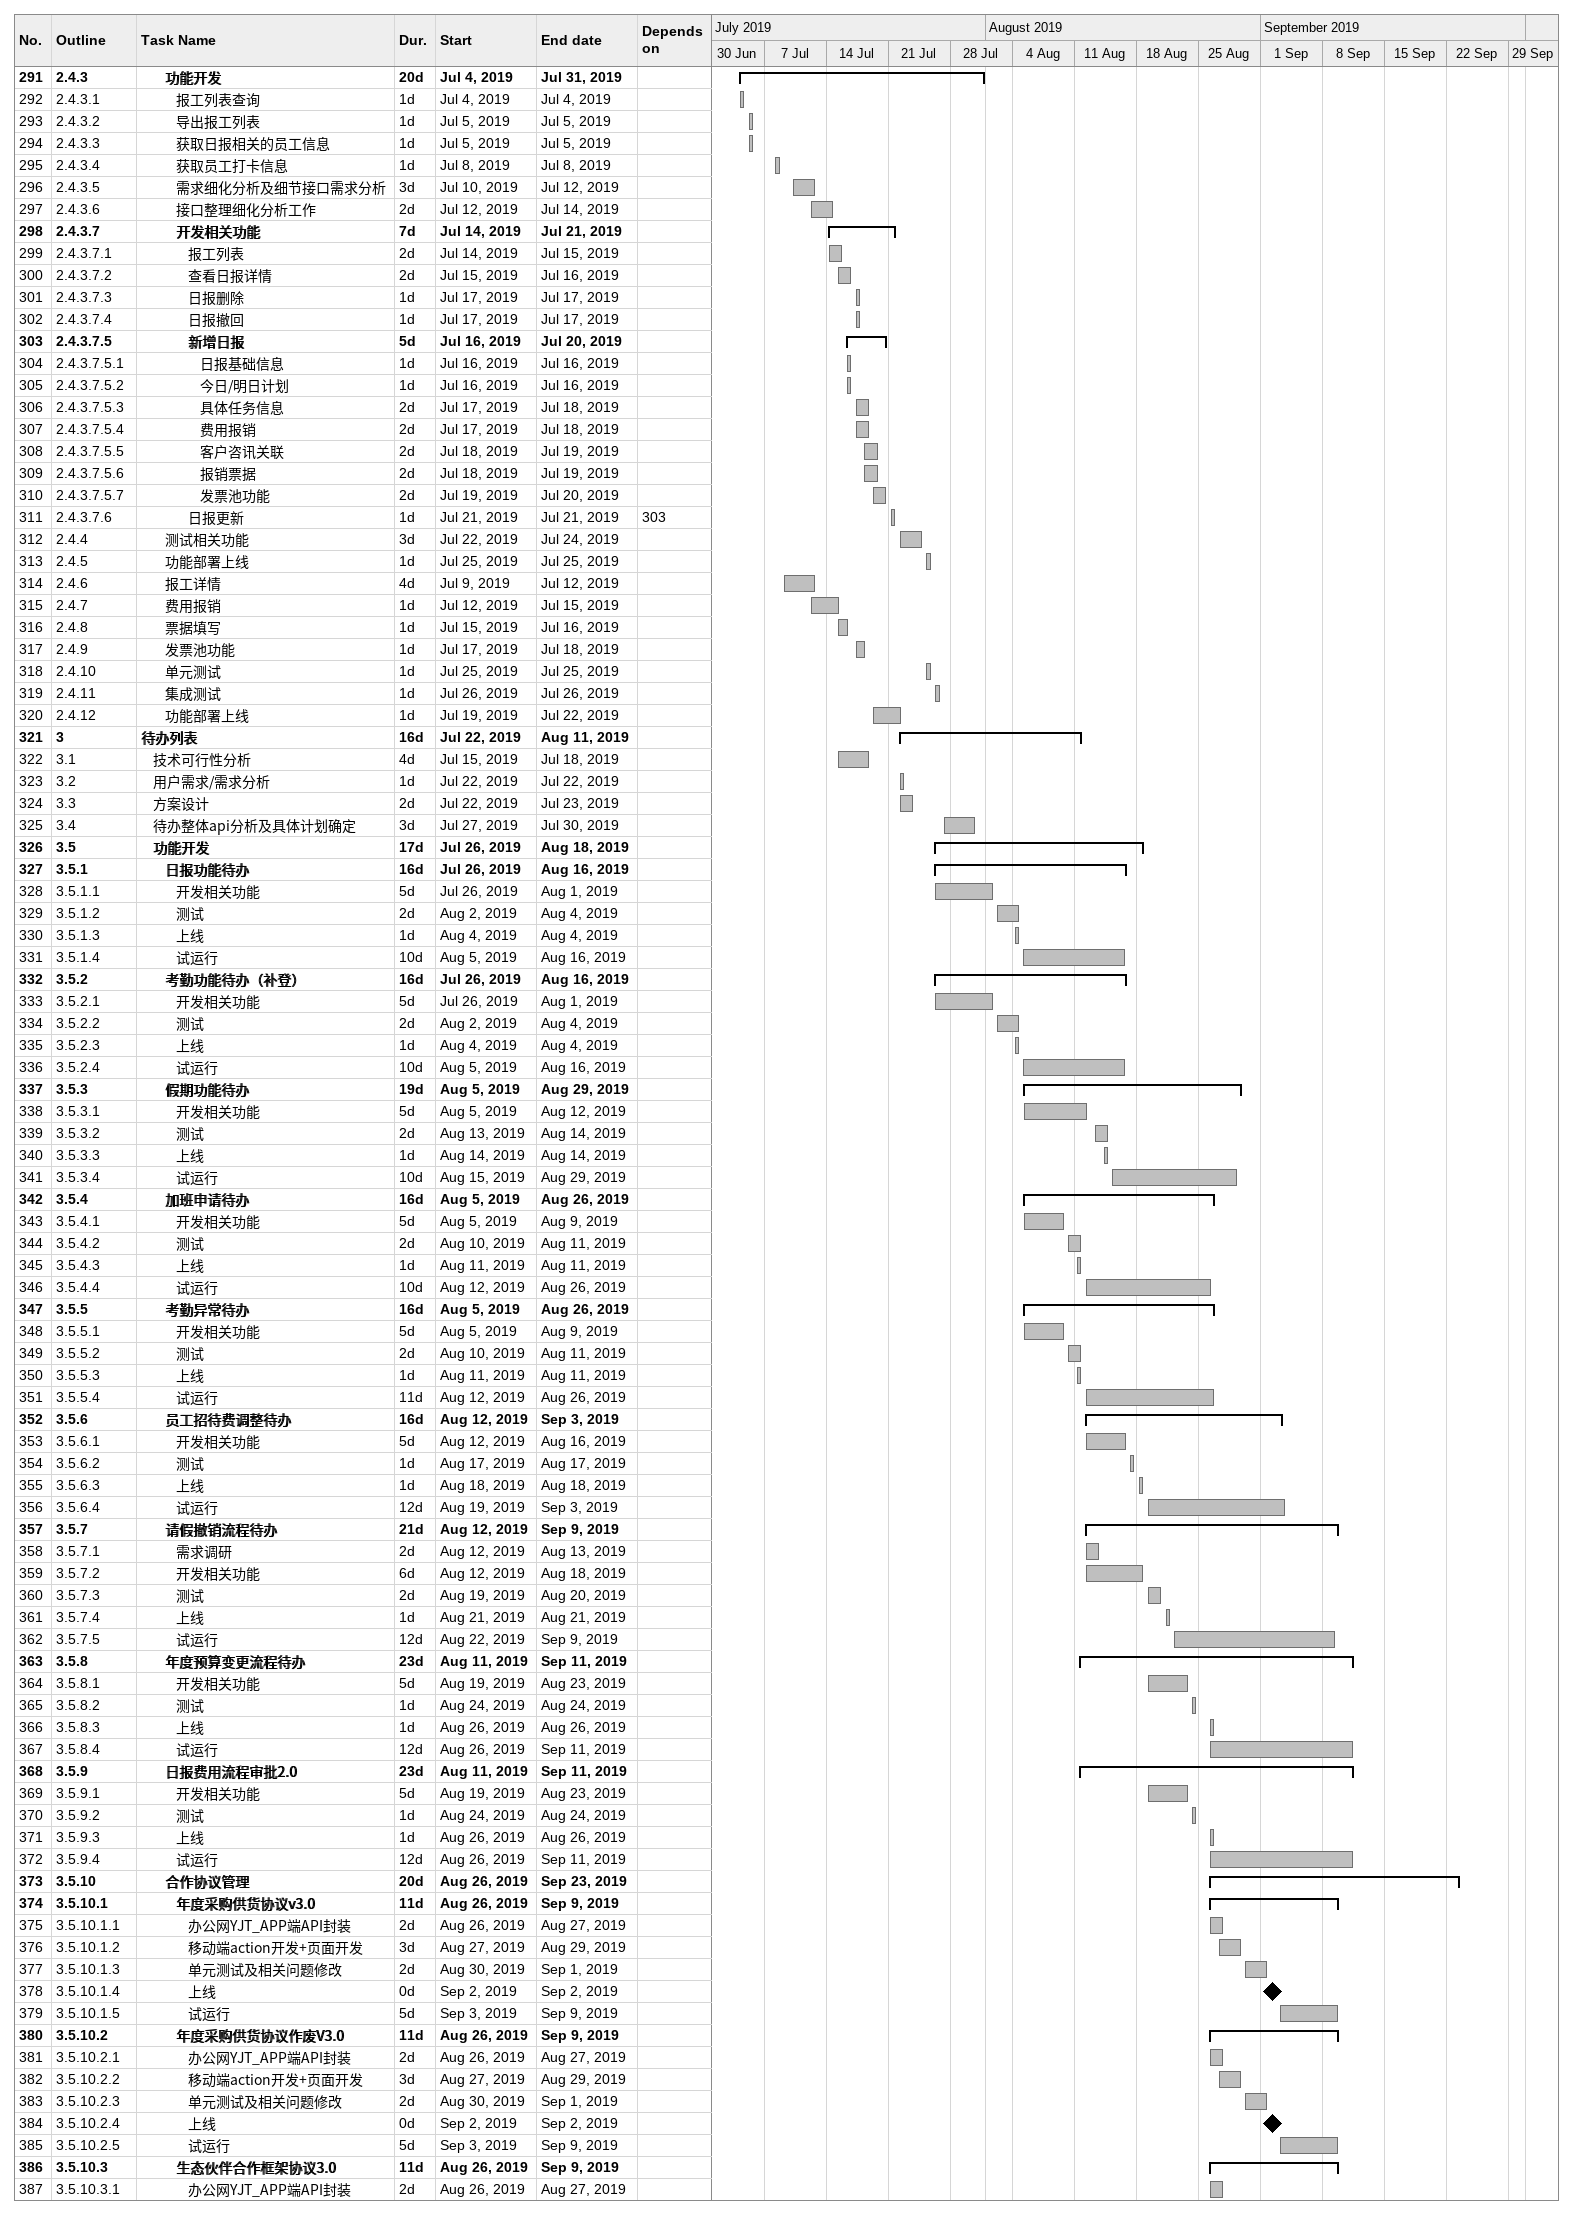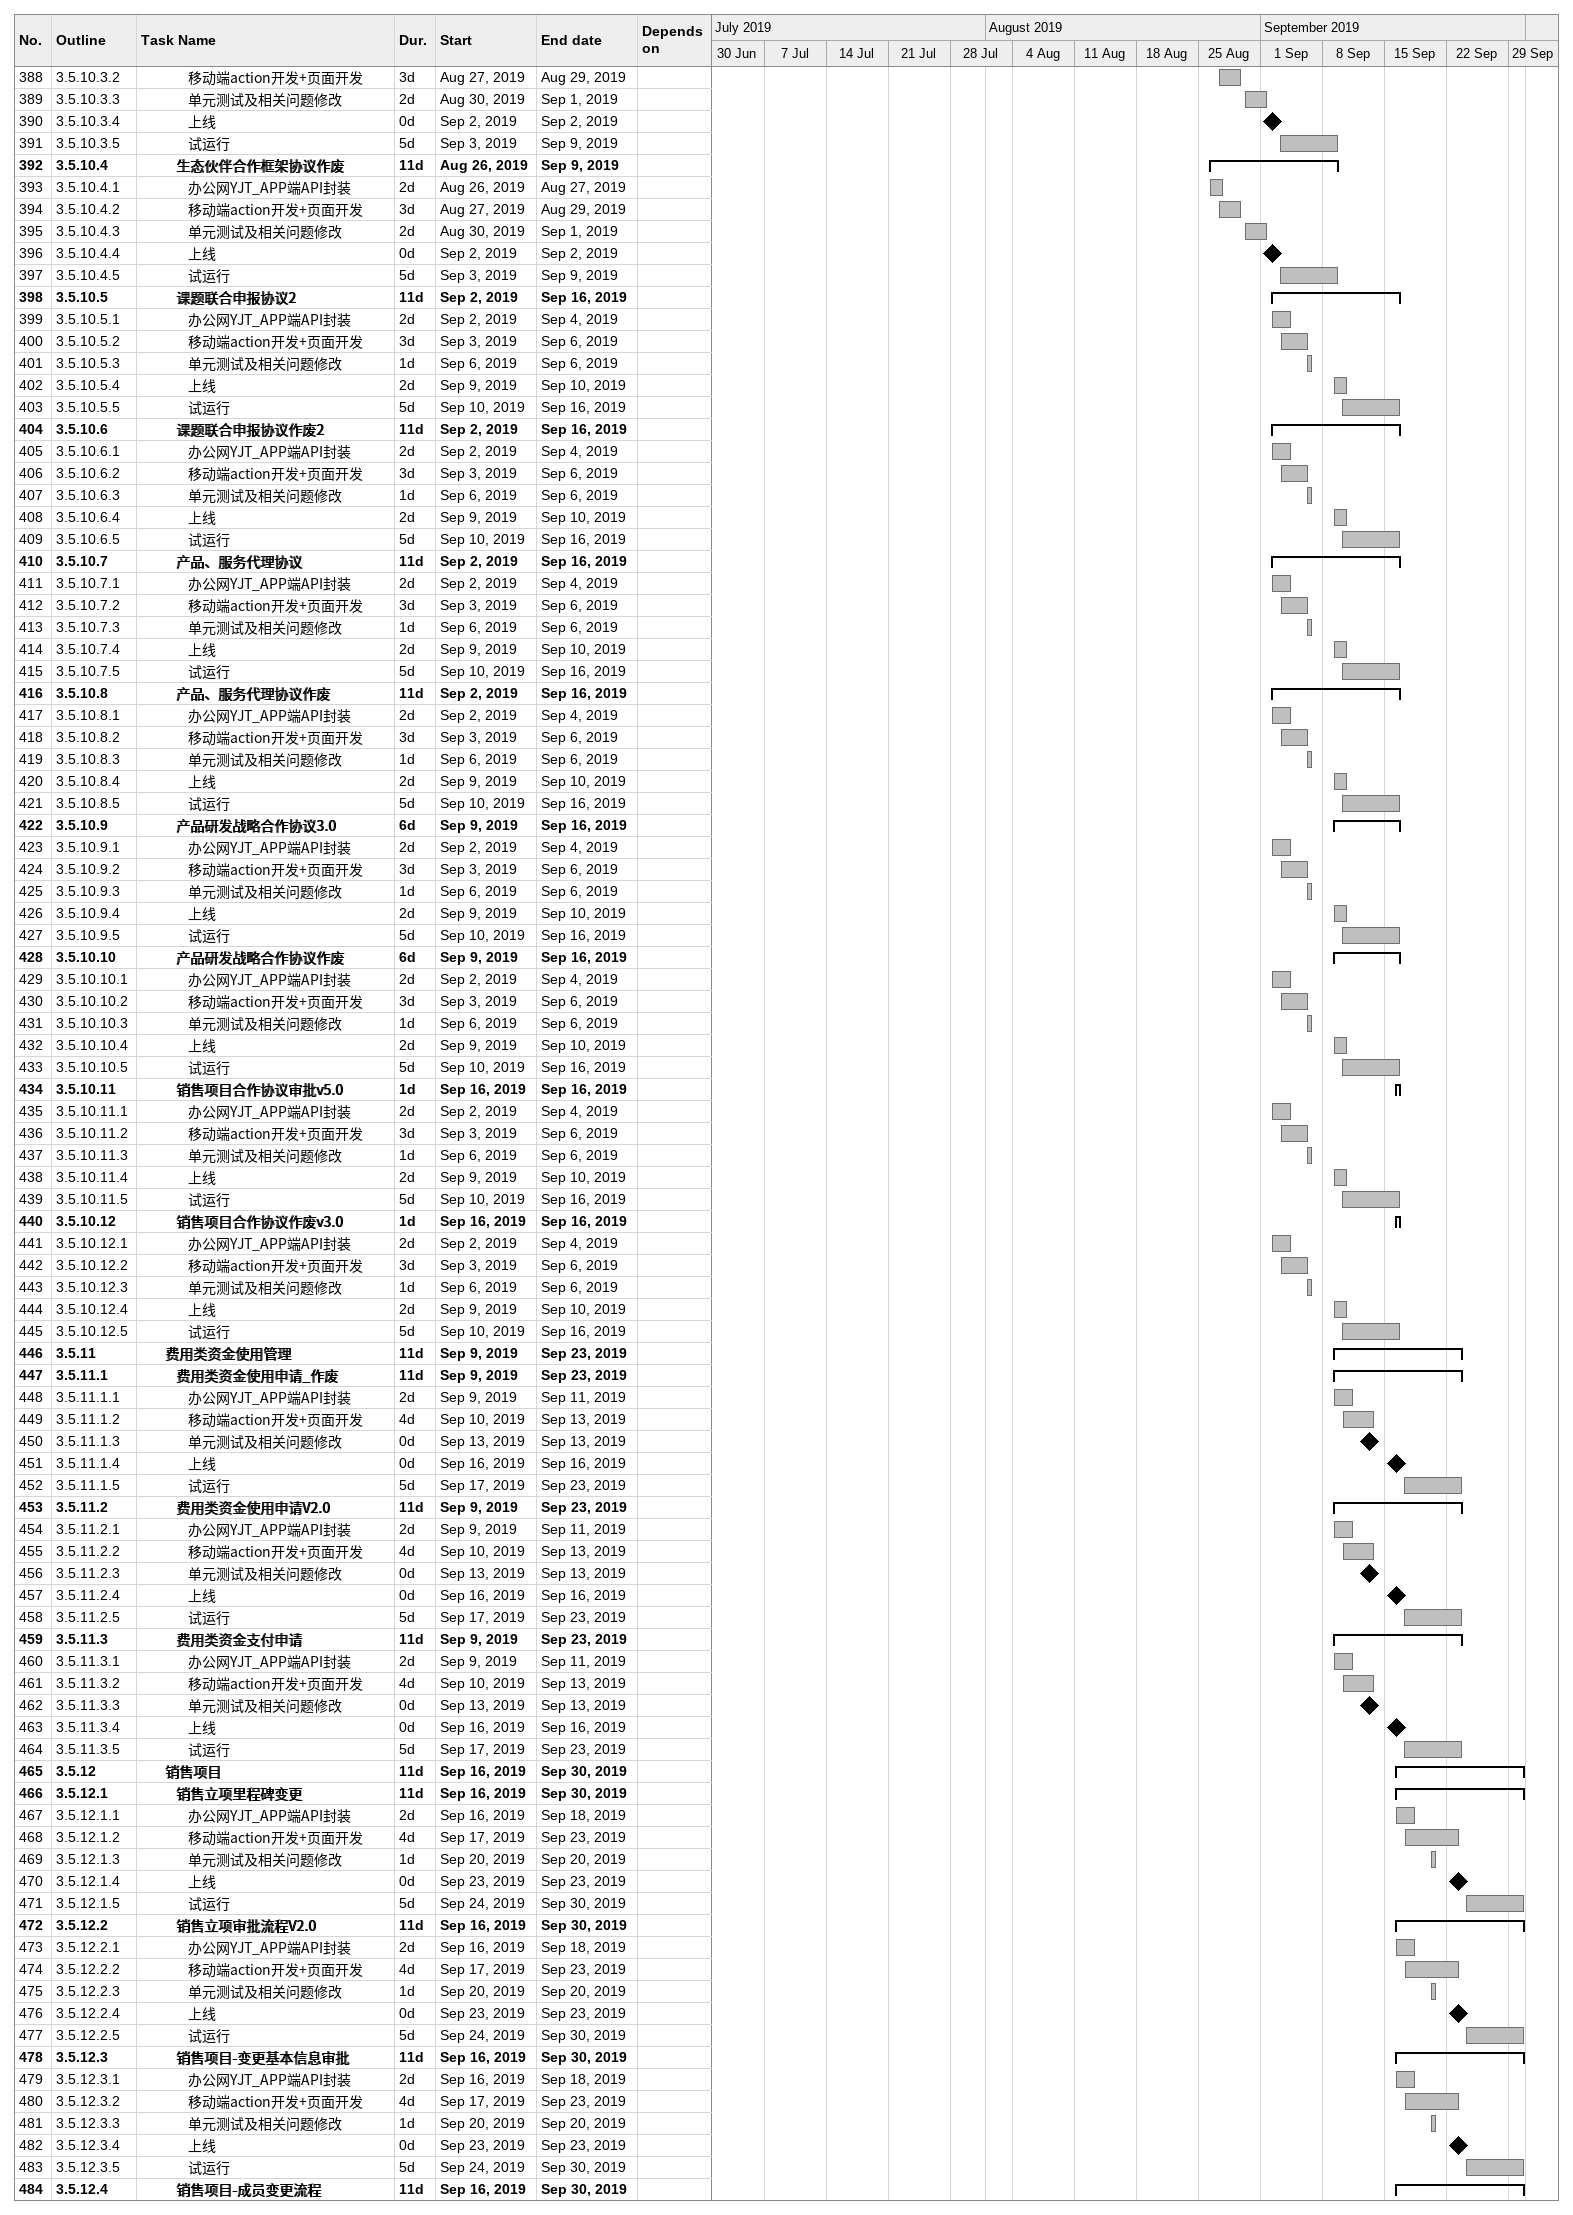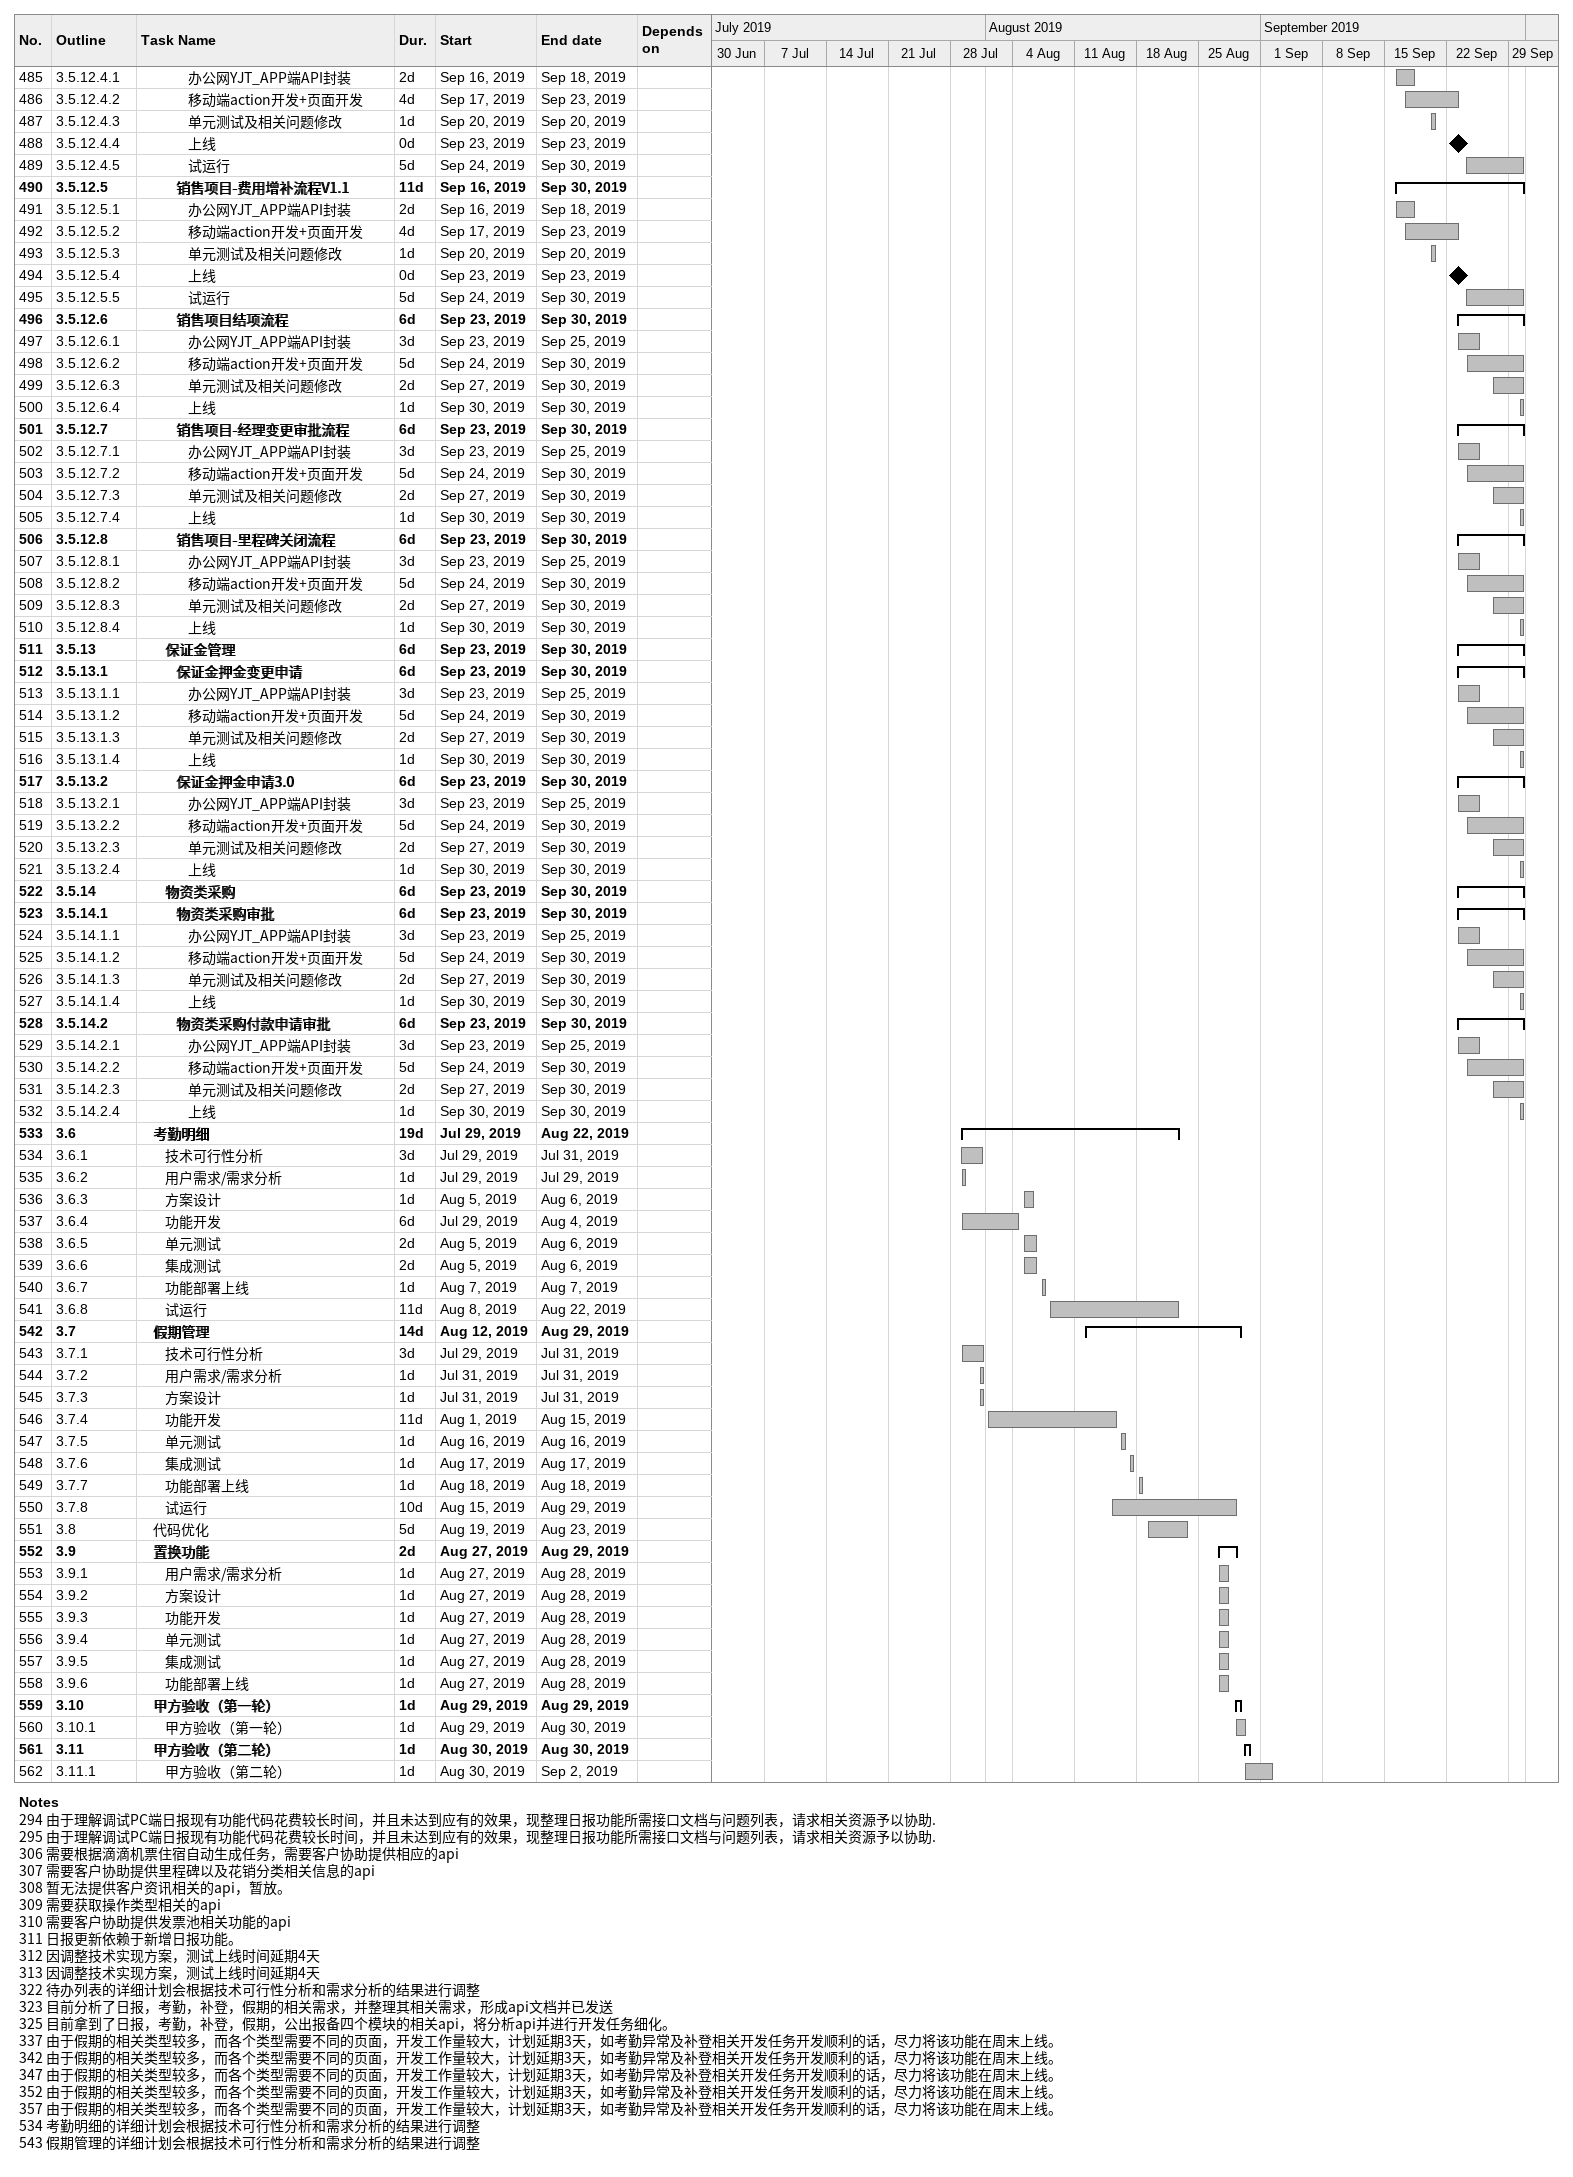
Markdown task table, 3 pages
| ID | WBS | Task | Duration | Start | Finish | Predecessors |
|---|---|---|---|---|---|---|
| 291 | 2.4.3 | **功能开发** | 20d | 2019-07-04 | 2019-07-31 |  |
| 292 | 2.4.3.1 | 报工列表查询 | 1d | 2019-07-04 | 2019-07-04 |  |
| 293 | 2.4.3.2 | 导出报工列表 | 1d | 2019-07-05 | 2019-07-05 |  |
| 294 | 2.4.3.3 | 获取日报相关的员工信息 | 1d | 2019-07-05 | 2019-07-05 |  |
| 295 | 2.4.3.4 | 获取员工打卡信息 | 1d | 2019-07-08 | 2019-07-08 |  |
| 296 | 2.4.3.5 | 需求细化分析及细节接口需求分析 | 3d | 2019-07-10 | 2019-07-12 |  |
| 297 | 2.4.3.6 | 接口整理细化分析工作 | 2d | 2019-07-12 | 2019-07-14 |  |
| 298 | 2.4.3.7 | **开发相关功能** | 7d | 2019-07-14 | 2019-07-21 |  |
| 299 | 2.4.3.7.1 | 报工列表 | 2d | 2019-07-14 | 2019-07-15 |  |
| 300 | 2.4.3.7.2 | 查看日报详情 | 2d | 2019-07-15 | 2019-07-16 |  |
| 301 | 2.4.3.7.3 | 日报删除 | 1d | 2019-07-17 | 2019-07-17 |  |
| 302 | 2.4.3.7.4 | 日报撤回 | 1d | 2019-07-17 | 2019-07-17 |  |
| 303 | 2.4.3.7.5 | **新增日报** | 5d | 2019-07-16 | 2019-07-20 |  |
| 304 | 2.4.3.7.5.1 | 日报基础信息 | 1d | 2019-07-16 | 2019-07-16 |  |
| 305 | 2.4.3.7.5.2 | 今日/明日计划 | 1d | 2019-07-16 | 2019-07-16 |  |
| 306 | 2.4.3.7.5.3 | 具体任务信息 | 2d | 2019-07-17 | 2019-07-18 |  |
| 307 | 2.4.3.7.5.4 | 费用报销 | 2d | 2019-07-17 | 2019-07-18 |  |
| 308 | 2.4.3.7.5.5 | 客户咨讯关联 | 2d | 2019-07-18 | 2019-07-19 |  |
| 309 | 2.4.3.7.5.6 | 报销票据 | 2d | 2019-07-18 | 2019-07-19 |  |
| 310 | 2.4.3.7.5.7 | 发票池功能 | 2d | 2019-07-19 | 2019-07-20 |  |
| 311 | 2.4.3.7.6 | 日报更新 | 1d | 2019-07-21 | 2019-07-21 | 303 |
| 312 | 2.4.4 | 测试相关功能 | 3d | 2019-07-22 | 2019-07-24 |  |
| 313 | 2.4.5 | 功能部署上线 | 1d | 2019-07-25 | 2019-07-25 |  |
| 314 | 2.4.6 | 报工详情 | 4d | 2019-07-09 | 2019-07-12 |  |
| 315 | 2.4.7 | 费用报销 | 1d | 2019-07-12 | 2019-07-15 |  |
| 316 | 2.4.8 | 票据填写 | 1d | 2019-07-15 | 2019-07-16 |  |
| 317 | 2.4.9 | 发票池功能 | 1d | 2019-07-17 | 2019-07-18 |  |
| 318 | 2.4.10 | 单元测试 | 1d | 2019-07-25 | 2019-07-25 |  |
| 319 | 2.4.11 | 集成测试 | 1d | 2019-07-26 | 2019-07-26 |  |
| 320 | 2.4.12 | 功能部署上线 | 1d | 2019-07-19 | 2019-07-22 |  |
| 321 | 3 | **待办列表** | 16d | 2019-07-22 | 2019-08-11 |  |
| 322 | 3.1 | 技术可行性分析 | 4d | 2019-07-15 | 2019-07-18 |  |
| 323 | 3.2 | 用户需求/需求分析 | 1d | 2019-07-22 | 2019-07-22 |  |
| 324 | 3.3 | 方案设计 | 2d | 2019-07-22 | 2019-07-23 |  |
| 325 | 3.4 | 待办整体api分析及具体计划确定 | 3d | 2019-07-27 | 2019-07-30 |  |
| 326 | 3.5 | **功能开发** | 17d | 2019-07-26 | 2019-08-18 |  |
| 327 | 3.5.1 | **日报功能待办** | 16d | 2019-07-26 | 2019-08-16 |  |
| 328 | 3.5.1.1 | 开发相关功能 | 5d | 2019-07-26 | 2019-08-01 |  |
| 329 | 3.5.1.2 | 测试 | 2d | 2019-08-02 | 2019-08-04 |  |
| 330 | 3.5.1.3 | 上线 | 1d | 2019-08-04 | 2019-08-04 |  |
| 331 | 3.5.1.4 | 试运行 | 10d | 2019-08-05 | 2019-08-16 |  |
| 332 | 3.5.2 | **考勤功能待办（补登）** | 16d | 2019-07-26 | 2019-08-16 |  |
| 333 | 3.5.2.1 | 开发相关功能 | 5d | 2019-07-26 | 2019-08-01 |  |
| 334 | 3.5.2.2 | 测试 | 2d | 2019-08-02 | 2019-08-04 |  |
| 335 | 3.5.2.3 | 上线 | 1d | 2019-08-04 | 2019-08-04 |  |
| 336 | 3.5.2.4 | 试运行 | 10d | 2019-08-05 | 2019-08-16 |  |
| 337 | 3.5.3 | **假期功能待办** | 19d | 2019-08-05 | 2019-08-29 |  |
| 338 | 3.5.3.1 | 开发相关功能 | 5d | 2019-08-05 | 2019-08-12 |  |
| 339 | 3.5.3.2 | 测试 | 2d | 2019-08-13 | 2019-08-14 |  |
| 340 | 3.5.3.3 | 上线 | 1d | 2019-08-14 | 2019-08-14 |  |
| 341 | 3.5.3.4 | 试运行 | 10d | 2019-08-15 | 2019-08-29 |  |
| 342 | 3.5.4 | **加班申请待办** | 16d | 2019-08-05 | 2019-08-26 |  |
| 343 | 3.5.4.1 | 开发相关功能 | 5d | 2019-08-05 | 2019-08-09 |  |
| 344 | 3.5.4.2 | 测试 | 2d | 2019-08-10 | 2019-08-11 |  |
| 345 | 3.5.4.3 | 上线 | 1d | 2019-08-11 | 2019-08-11 |  |
| 346 | 3.5.4.4 | 试运行 | 10d | 2019-08-12 | 2019-08-26 |  |
| 347 | 3.5.5 | **考勤异常待办** | 16d | 2019-08-05 | 2019-08-26 |  |
| 348 | 3.5.5.1 | 开发相关功能 | 5d | 2019-08-05 | 2019-08-09 |  |
| 349 | 3.5.5.2 | 测试 | 2d | 2019-08-10 | 2019-08-11 |  |
| 350 | 3.5.5.3 | 上线 | 1d | 2019-08-11 | 2019-08-11 |  |
| 351 | 3.5.5.4 | 试运行 | 11d | 2019-08-12 | 2019-08-26 |  |
| 352 | 3.5.6 | **员工招待费调整待办** | 16d | 2019-08-12 | 2019-09-03 |  |
| 353 | 3.5.6.1 | 开发相关功能 | 5d | 2019-08-12 | 2019-08-16 |  |
| 354 | 3.5.6.2 | 测试 | 1d | 2019-08-17 | 2019-08-17 |  |
| 355 | 3.5.6.3 | 上线 | 1d | 2019-08-18 | 2019-08-18 |  |
| 356 | 3.5.6.4 | 试运行 | 12d | 2019-08-19 | 2019-09-03 |  |
| 357 | 3.5.7 | **请假撤销流程待办** | 21d | 2019-08-12 | 2019-09-09 |  |
| 358 | 3.5.7.1 | 需求调研 | 2d | 2019-08-12 | 2019-08-13 |  |
| 359 | 3.5.7.2 | 开发相关功能 | 6d | 2019-08-12 | 2019-08-18 |  |
| 360 | 3.5.7.3 | 测试 | 2d | 2019-08-19 | 2019-08-20 |  |
| 361 | 3.5.7.4 | 上线 | 1d | 2019-08-21 | 2019-08-21 |  |
| 362 | 3.5.7.5 | 试运行 | 12d | 2019-08-22 | 2019-09-09 |  |
| 363 | 3.5.8 | **年度预算变更流程待办** | 23d | 2019-08-11 | 2019-09-11 |  |
| 364 | 3.5.8.1 | 开发相关功能 | 5d | 2019-08-19 | 2019-08-23 |  |
| 365 | 3.5.8.2 | 测试 | 1d | 2019-08-24 | 2019-08-24 |  |
| 366 | 3.5.8.3 | 上线 | 1d | 2019-08-26 | 2019-08-26 |  |
| 367 | 3.5.8.4 | 试运行 | 12d | 2019-08-26 | 2019-09-11 |  |
| 368 | 3.5.9 | **日报费用流程审批2.0** | 23d | 2019-08-11 | 2019-09-11 |  |
| 369 | 3.5.9.1 | 开发相关功能 | 5d | 2019-08-19 | 2019-08-23 |  |
| 370 | 3.5.9.2 | 测试 | 1d | 2019-08-24 | 2019-08-24 |  |
| 371 | 3.5.9.3 | 上线 | 1d | 2019-08-26 | 2019-08-26 |  |
| 372 | 3.5.9.4 | 试运行 | 12d | 2019-08-26 | 2019-09-11 |  |
| 373 | 3.5.10 | **合作协议管理** | 20d | 2019-08-26 | 2019-09-23 |  |
| 374 | 3.5.10.1 | **年度采购供货协议v3.0** | 11d | 2019-08-26 | 2019-09-09 |  |
| 375 | 3.5.10.1.1 | 办公网YJT_APP端API封装 | 2d | 2019-08-26 | 2019-08-27 |  |
| 376 | 3.5.10.1.2 | 移动端action开发+页面开发 | 3d | 2019-08-27 | 2019-08-29 |  |
| 377 | 3.5.10.1.3 | 单元测试及相关问题修改 | 2d | 2019-08-30 | 2019-09-01 |  |
| 378 | 3.5.10.1.4 | 上线 | 0d | 2019-09-02 | 2019-09-02 |  |
| 379 | 3.5.10.1.5 | 试运行 | 5d | 2019-09-03 | 2019-09-09 |  |
| 380 | 3.5.10.2 | **年度采购供货协议作废V3.0** | 11d | 2019-08-26 | 2019-09-09 |  |
| 381 | 3.5.10.2.1 | 办公网YJT_APP端API封装 | 2d | 2019-08-26 | 2019-08-27 |  |
| 382 | 3.5.10.2.2 | 移动端action开发+页面开发 | 3d | 2019-08-27 | 2019-08-29 |  |
| 383 | 3.5.10.2.3 | 单元测试及相关问题修改 | 2d | 2019-08-30 | 2019-09-01 |  |
| 384 | 3.5.10.2.4 | 上线 | 0d | 2019-09-02 | 2019-09-02 |  |
| 385 | 3.5.10.2.5 | 试运行 | 5d | 2019-09-03 | 2019-09-09 |  |
| 386 | 3.5.10.3 | **生态伙伴合作框架协议3.0** | 11d | 2019-08-26 | 2019-09-09 |  |
| 387 | 3.5.10.3.1 | 办公网YJT_APP端API封装 | 2d | 2019-08-26 | 2019-08-27 |  |
| 388 | 3.5.10.3.2 | 移动端action开发+页面开发 | 3d | 2019-08-27 | 2019-08-29 |  |
| 389 | 3.5.10.3.3 | 单元测试及相关问题修改 | 2d | 2019-08-30 | 2019-09-01 |  |
| 390 | 3.5.10.3.4 | 上线 | 0d | 2019-09-02 | 2019-09-02 |  |
| 391 | 3.5.10.3.5 | 试运行 | 5d | 2019-09-03 | 2019-09-09 |  |
| 392 | 3.5.10.4 | **生态伙伴合作框架协议作废** | 11d | 2019-08-26 | 2019-09-09 |  |
| 393 | 3.5.10.4.1 | 办公网YJT_APP端API封装 | 2d | 2019-08-26 | 2019-08-27 |  |
| 394 | 3.5.10.4.2 | 移动端action开发+页面开发 | 3d | 2019-08-27 | 2019-08-29 |  |
| 395 | 3.5.10.4.3 | 单元测试及相关问题修改 | 2d | 2019-08-30 | 2019-09-01 |  |
| 396 | 3.5.10.4.4 | 上线 | 0d | 2019-09-02 | 2019-09-02 |  |
| 397 | 3.5.10.4.5 | 试运行 | 5d | 2019-09-03 | 2019-09-09 |  |
| 398 | 3.5.10.5 | **课题联合申报协议2** | 11d | 2019-09-02 | 2019-09-16 |  |
| 399 | 3.5.10.5.1 | 办公网YJT_APP端API封装 | 2d | 2019-09-02 | 2019-09-04 |  |
| 400 | 3.5.10.5.2 | 移动端action开发+页面开发 | 3d | 2019-09-03 | 2019-09-06 |  |
| 401 | 3.5.10.5.3 | 单元测试及相关问题修改 | 1d | 2019-09-06 | 2019-09-06 |  |
| 402 | 3.5.10.5.4 | 上线 | 2d | 2019-09-09 | 2019-09-10 |  |
| 403 | 3.5.10.5.5 | 试运行 | 5d | 2019-09-10 | 2019-09-16 |  |
| 404 | 3.5.10.6 | **课题联合申报协议作废2** | 11d | 2019-09-02 | 2019-09-16 |  |
| 405 | 3.5.10.6.1 | 办公网YJT_APP端API封装 | 2d | 2019-09-02 | 2019-09-04 |  |
| 406 | 3.5.10.6.2 | 移动端action开发+页面开发 | 3d | 2019-09-03 | 2019-09-06 |  |
| 407 | 3.5.10.6.3 | 单元测试及相关问题修改 | 1d | 2019-09-06 | 2019-09-06 |  |
| 408 | 3.5.10.6.4 | 上线 | 2d | 2019-09-09 | 2019-09-10 |  |
| 409 | 3.5.10.6.5 | 试运行 | 5d | 2019-09-10 | 2019-09-16 |  |
| 410 | 3.5.10.7 | **产品、服务代理协议** | 11d | 2019-09-02 | 2019-09-16 |  |
| 411 | 3.5.10.7.1 | 办公网YJT_APP端API封装 | 2d | 2019-09-02 | 2019-09-04 |  |
| 412 | 3.5.10.7.2 | 移动端action开发+页面开发 | 3d | 2019-09-03 | 2019-09-06 |  |
| 413 | 3.5.10.7.3 | 单元测试及相关问题修改 | 1d | 2019-09-06 | 2019-09-06 |  |
| 414 | 3.5.10.7.4 | 上线 | 2d | 2019-09-09 | 2019-09-10 |  |
| 415 | 3.5.10.7.5 | 试运行 | 5d | 2019-09-10 | 2019-09-16 |  |
| 416 | 3.5.10.8 | **产品、服务代理协议作废** | 11d | 2019-09-02 | 2019-09-16 |  |
| 417 | 3.5.10.8.1 | 办公网YJT_APP端API封装 | 2d | 2019-09-02 | 2019-09-04 |  |
| 418 | 3.5.10.8.2 | 移动端action开发+页面开发 | 3d | 2019-09-03 | 2019-09-06 |  |
| 419 | 3.5.10.8.3 | 单元测试及相关问题修改 | 1d | 2019-09-06 | 2019-09-06 |  |
| 420 | 3.5.10.8.4 | 上线 | 2d | 2019-09-09 | 2019-09-10 |  |
| 421 | 3.5.10.8.5 | 试运行 | 5d | 2019-09-10 | 2019-09-16 |  |
| 422 | 3.5.10.9 | **产品研发战略合作协议3.0** | 6d | 2019-09-09 | 2019-09-16 |  |
| 423 | 3.5.10.9.1 | 办公网YJT_APP端API封装 | 2d | 2019-09-02 | 2019-09-04 |  |
| 424 | 3.5.10.9.2 | 移动端action开发+页面开发 | 3d | 2019-09-03 | 2019-09-06 |  |
| 425 | 3.5.10.9.3 | 单元测试及相关问题修改 | 1d | 2019-09-06 | 2019-09-06 |  |
| 426 | 3.5.10.9.4 | 上线 | 2d | 2019-09-09 | 2019-09-10 |  |
| 427 | 3.5.10.9.5 | 试运行 | 5d | 2019-09-10 | 2019-09-16 |  |
| 428 | 3.5.10.10 | **产品研发战略合作协议作废** | 6d | 2019-09-09 | 2019-09-16 |  |
| 429 | 3.5.10.10.1 | 办公网YJT_APP端API封装 | 2d | 2019-09-02 | 2019-09-04 |  |
| 430 | 3.5.10.10.2 | 移动端action开发+页面开发 | 3d | 2019-09-03 | 2019-09-06 |  |
| 431 | 3.5.10.10.3 | 单元测试及相关问题修改 | 1d | 2019-09-06 | 2019-09-06 |  |
| 432 | 3.5.10.10.4 | 上线 | 2d | 2019-09-09 | 2019-09-10 |  |
| 433 | 3.5.10.10.5 | 试运行 | 5d | 2019-09-10 | 2019-09-16 |  |
| 434 | 3.5.10.11 | **销售项目合作协议审批v5.0** | 1d | 2019-09-16 | 2019-09-16 |  |
| 435 | 3.5.10.11.1 | 办公网YJT_APP端API封装 | 2d | 2019-09-02 | 2019-09-04 |  |
| 436 | 3.5.10.11.2 | 移动端action开发+页面开发 | 3d | 2019-09-03 | 2019-09-06 |  |
| 437 | 3.5.10.11.3 | 单元测试及相关问题修改 | 1d | 2019-09-06 | 2019-09-06 |  |
| 438 | 3.5.10.11.4 | 上线 | 2d | 2019-09-09 | 2019-09-10 |  |
| 439 | 3.5.10.11.5 | 试运行 | 5d | 2019-09-10 | 2019-09-16 |  |
| 440 | 3.5.10.12 | **销售项目合作协议作废v3.0** | 1d | 2019-09-16 | 2019-09-16 |  |
| 441 | 3.5.10.12.1 | 办公网YJT_APP端API封装 | 2d | 2019-09-02 | 2019-09-04 |  |
| 442 | 3.5.10.12.2 | 移动端action开发+页面开发 | 3d | 2019-09-03 | 2019-09-06 |  |
| 443 | 3.5.10.12.3 | 单元测试及相关问题修改 | 1d | 2019-09-06 | 2019-09-06 |  |
| 444 | 3.5.10.12.4 | 上线 | 2d | 2019-09-09 | 2019-09-10 |  |
| 445 | 3.5.10.12.5 | 试运行 | 5d | 2019-09-10 | 2019-09-16 |  |
| 446 | 3.5.11 | **费用类资金使用管理** | 11d | 2019-09-09 | 2019-09-23 |  |
| 447 | 3.5.11.1 | **费用类资金使用申请_作废** | 11d | 2019-09-09 | 2019-09-23 |  |
| 448 | 3.5.11.1.1 | 办公网YJT_APP端API封装 | 2d | 2019-09-09 | 2019-09-11 |  |
| 449 | 3.5.11.1.2 | 移动端action开发+页面开发 | 4d | 2019-09-10 | 2019-09-13 |  |
| 450 | 3.5.11.1.3 | 单元测试及相关问题修改 | 0d | 2019-09-13 | 2019-09-13 |  |
| 451 | 3.5.11.1.4 | 上线 | 0d | 2019-09-16 | 2019-09-16 |  |
| 452 | 3.5.11.1.5 | 试运行 | 5d | 2019-09-17 | 2019-09-23 |  |
| 453 | 3.5.11.2 | **费用类资金使用申请V2.0** | 11d | 2019-09-09 | 2019-09-23 |  |
| 454 | 3.5.11.2.1 | 办公网YJT_APP端API封装 | 2d | 2019-09-09 | 2019-09-11 |  |
| 455 | 3.5.11.2.2 | 移动端action开发+页面开发 | 4d | 2019-09-10 | 2019-09-13 |  |
| 456 | 3.5.11.2.3 | 单元测试及相关问题修改 | 0d | 2019-09-13 | 2019-09-13 |  |
| 457 | 3.5.11.2.4 | 上线 | 0d | 2019-09-16 | 2019-09-16 |  |
| 458 | 3.5.11.2.5 | 试运行 | 5d | 2019-09-17 | 2019-09-23 |  |
| 459 | 3.5.11.3 | **费用类资金支付申请** | 11d | 2019-09-09 | 2019-09-23 |  |
| 460 | 3.5.11.3.1 | 办公网YJT_APP端API封装 | 2d | 2019-09-09 | 2019-09-11 |  |
| 461 | 3.5.11.3.2 | 移动端action开发+页面开发 | 4d | 2019-09-10 | 2019-09-13 |  |
| 462 | 3.5.11.3.3 | 单元测试及相关问题修改 | 0d | 2019-09-13 | 2019-09-13 |  |
| 463 | 3.5.11.3.4 | 上线 | 0d | 2019-09-16 | 2019-09-16 |  |
| 464 | 3.5.11.3.5 | 试运行 | 5d | 2019-09-17 | 2019-09-23 |  |
| 465 | 3.5.12 | **销售项目** | 11d | 2019-09-16 | 2019-09-30 |  |
| 466 | 3.5.12.1 | **销售立项里程碑变更** | 11d | 2019-09-16 | 2019-09-30 |  |
| 467 | 3.5.12.1.1 | 办公网YJT_APP端API封装 | 2d | 2019-09-16 | 2019-09-18 |  |
| 468 | 3.5.12.1.2 | 移动端action开发+页面开发 | 4d | 2019-09-17 | 2019-09-23 |  |
| 469 | 3.5.12.1.3 | 单元测试及相关问题修改 | 1d | 2019-09-20 | 2019-09-20 |  |
| 470 | 3.5.12.1.4 | 上线 | 0d | 2019-09-23 | 2019-09-23 |  |
| 471 | 3.5.12.1.5 | 试运行 | 5d | 2019-09-24 | 2019-09-30 |  |
| 472 | 3.5.12.2 | **销售立项审批流程V2.0** | 11d | 2019-09-16 | 2019-09-30 |  |
| 473 | 3.5.12.2.1 | 办公网YJT_APP端API封装 | 2d | 2019-09-16 | 2019-09-18 |  |
| 474 | 3.5.12.2.2 | 移动端action开发+页面开发 | 4d | 2019-09-17 | 2019-09-23 |  |
| 475 | 3.5.12.2.3 | 单元测试及相关问题修改 | 1d | 2019-09-20 | 2019-09-20 |  |
| 476 | 3.5.12.2.4 | 上线 | 0d | 2019-09-23 | 2019-09-23 |  |
| 477 | 3.5.12.2.5 | 试运行 | 5d | 2019-09-24 | 2019-09-30 |  |
| 478 | 3.5.12.3 | **销售项目-变更基本信息审批** | 11d | 2019-09-16 | 2019-09-30 |  |
| 479 | 3.5.12.3.1 | 办公网YJT_APP端API封装 | 2d | 2019-09-16 | 2019-09-18 |  |
| 480 | 3.5.12.3.2 | 移动端action开发+页面开发 | 4d | 2019-09-17 | 2019-09-23 |  |
| 481 | 3.5.12.3.3 | 单元测试及相关问题修改 | 1d | 2019-09-20 | 2019-09-20 |  |
| 482 | 3.5.12.3.4 | 上线 | 0d | 2019-09-23 | 2019-09-23 |  |
| 483 | 3.5.12.3.5 | 试运行 | 5d | 2019-09-24 | 2019-09-30 |  |
| 484 | 3.5.12.4 | **销售项目-成员变更流程** | 11d | 2019-09-16 | 2019-09-30 |  |
| 485 | 3.5.12.4.1 | 办公网YJT_APP端API封装 | 2d | 2019-09-16 | 2019-09-18 |  |
| 486 | 3.5.12.4.2 | 移动端action开发+页面开发 | 4d | 2019-09-17 | 2019-09-23 |  |
| 487 | 3.5.12.4.3 | 单元测试及相关问题修改 | 1d | 2019-09-20 | 2019-09-20 |  |
| 488 | 3.5.12.4.4 | 上线 | 0d | 2019-09-23 | 2019-09-23 |  |
| 489 | 3.5.12.4.5 | 试运行 | 5d | 2019-09-24 | 2019-09-30 |  |
| 490 | 3.5.12.5 | **销售项目-费用增补流程V1.1** | 11d | 2019-09-16 | 2019-09-30 |  |
| 491 | 3.5.12.5.1 | 办公网YJT_APP端API封装 | 2d | 2019-09-16 | 2019-09-18 |  |
| 492 | 3.5.12.5.2 | 移动端action开发+页面开发 | 4d | 2019-09-17 | 2019-09-23 |  |
| 493 | 3.5.12.5.3 | 单元测试及相关问题修改 | 1d | 2019-09-20 | 2019-09-20 |  |
| 494 | 3.5.12.5.4 | 上线 | 0d | 2019-09-23 | 2019-09-23 |  |
| 495 | 3.5.12.5.5 | 试运行 | 5d | 2019-09-24 | 2019-09-30 |  |
| 496 | 3.5.12.6 | **销售项目结项流程** | 6d | 2019-09-23 | 2019-09-30 |  |
| 497 | 3.5.12.6.1 | 办公网YJT_APP端API封装 | 3d | 2019-09-23 | 2019-09-25 |  |
| 498 | 3.5.12.6.2 | 移动端action开发+页面开发 | 5d | 2019-09-24 | 2019-09-30 |  |
| 499 | 3.5.12.6.3 | 单元测试及相关问题修改 | 2d | 2019-09-27 | 2019-09-30 |  |
| 500 | 3.5.12.6.4 | 上线 | 1d | 2019-09-30 | 2019-09-30 |  |
| 501 | 3.5.12.7 | **销售项目-经理变更审批流程** | 6d | 2019-09-23 | 2019-09-30 |  |
| 502 | 3.5.12.7.1 | 办公网YJT_APP端API封装 | 3d | 2019-09-23 | 2019-09-25 |  |
| 503 | 3.5.12.7.2 | 移动端action开发+页面开发 | 5d | 2019-09-24 | 2019-09-30 |  |
| 504 | 3.5.12.7.3 | 单元测试及相关问题修改 | 2d | 2019-09-27 | 2019-09-30 |  |
| 505 | 3.5.12.7.4 | 上线 | 1d | 2019-09-30 | 2019-09-30 |  |
| 506 | 3.5.12.8 | **销售项目-里程碑关闭流程** | 6d | 2019-09-23 | 2019-09-30 |  |
| 507 | 3.5.12.8.1 | 办公网YJT_APP端API封装 | 3d | 2019-09-23 | 2019-09-25 |  |
| 508 | 3.5.12.8.2 | 移动端action开发+页面开发 | 5d | 2019-09-24 | 2019-09-30 |  |
| 509 | 3.5.12.8.3 | 单元测试及相关问题修改 | 2d | 2019-09-27 | 2019-09-30 |  |
| 510 | 3.5.12.8.4 | 上线 | 1d | 2019-09-30 | 2019-09-30 |  |
| 511 | 3.5.13 | **保证金管理** | 6d | 2019-09-23 | 2019-09-30 |  |
| 512 | 3.5.13.1 | **保证金押金变更申请** | 6d | 2019-09-23 | 2019-09-30 |  |
| 513 | 3.5.13.1.1 | 办公网YJT_APP端API封装 | 3d | 2019-09-23 | 2019-09-25 |  |
| 514 | 3.5.13.1.2 | 移动端action开发+页面开发 | 5d | 2019-09-24 | 2019-09-30 |  |
| 515 | 3.5.13.1.3 | 单元测试及相关问题修改 | 2d | 2019-09-27 | 2019-09-30 |  |
| 516 | 3.5.13.1.4 | 上线 | 1d | 2019-09-30 | 2019-09-30 |  |
| 517 | 3.5.13.2 | **保证金押金申请3.0** | 6d | 2019-09-23 | 2019-09-30 |  |
| 518 | 3.5.13.2.1 | 办公网YJT_APP端API封装 | 3d | 2019-09-23 | 2019-09-25 |  |
| 519 | 3.5.13.2.2 | 移动端action开发+页面开发 | 5d | 2019-09-24 | 2019-09-30 |  |
| 520 | 3.5.13.2.3 | 单元测试及相关问题修改 | 2d | 2019-09-27 | 2019-09-30 |  |
| 521 | 3.5.13.2.4 | 上线 | 1d | 2019-09-30 | 2019-09-30 |  |
| 522 | 3.5.14 | **物资类采购** | 6d | 2019-09-23 | 2019-09-30 |  |
| 523 | 3.5.14.1 | **物资类采购审批** | 6d | 2019-09-23 | 2019-09-30 |  |
| 524 | 3.5.14.1.1 | 办公网YJT_APP端API封装 | 3d | 2019-09-23 | 2019-09-25 |  |
| 525 | 3.5.14.1.2 | 移动端action开发+页面开发 | 5d | 2019-09-24 | 2019-09-30 |  |
| 526 | 3.5.14.1.3 | 单元测试及相关问题修改 | 2d | 2019-09-27 | 2019-09-30 |  |
| 527 | 3.5.14.1.4 | 上线 | 1d | 2019-09-30 | 2019-09-30 |  |
| 528 | 3.5.14.2 | **物资类采购付款申请审批** | 6d | 2019-09-23 | 2019-09-30 |  |
| 529 | 3.5.14.2.1 | 办公网YJT_APP端API封装 | 3d | 2019-09-23 | 2019-09-25 |  |
| 530 | 3.5.14.2.2 | 移动端action开发+页面开发 | 5d | 2019-09-24 | 2019-09-30 |  |
| 531 | 3.5.14.2.3 | 单元测试及相关问题修改 | 2d | 2019-09-27 | 2019-09-30 |  |
| 532 | 3.5.14.2.4 | 上线 | 1d | 2019-09-30 | 2019-09-30 |  |
| 533 | 3.6 | **考勤明细** | 19d | 2019-07-29 | 2019-08-22 |  |
| 534 | 3.6.1 | 技术可行性分析 | 3d | 2019-07-29 | 2019-07-31 |  |
| 535 | 3.6.2 | 用户需求/需求分析 | 1d | 2019-07-29 | 2019-07-29 |  |
| 536 | 3.6.3 | 方案设计 | 1d | 2019-08-05 | 2019-08-06 |  |
| 537 | 3.6.4 | 功能开发 | 6d | 2019-07-29 | 2019-08-04 |  |
| 538 | 3.6.5 | 单元测试 | 2d | 2019-08-05 | 2019-08-06 |  |
| 539 | 3.6.6 | 集成测试 | 2d | 2019-08-05 | 2019-08-06 |  |
| 540 | 3.6.7 | 功能部署上线 | 1d | 2019-08-07 | 2019-08-07 |  |
| 541 | 3.6.8 | 试运行 | 11d | 2019-08-08 | 2019-08-22 |  |
| 542 | 3.7 | **假期管理** | 14d | 2019-08-12 | 2019-08-29 |  |
| 543 | 3.7.1 | 技术可行性分析 | 3d | 2019-07-29 | 2019-07-31 |  |
| 544 | 3.7.2 | 用户需求/需求分析 | 1d | 2019-07-31 | 2019-07-31 |  |
| 545 | 3.7.3 | 方案设计 | 1d | 2019-07-31 | 2019-07-31 |  |
| 546 | 3.7.4 | 功能开发 | 11d | 2019-08-01 | 2019-08-15 |  |
| 547 | 3.7.5 | 单元测试 | 1d | 2019-08-16 | 2019-08-16 |  |
| 548 | 3.7.6 | 集成测试 | 1d | 2019-08-17 | 2019-08-17 |  |
| 549 | 3.7.7 | 功能部署上线 | 1d | 2019-08-18 | 2019-08-18 |  |
| 550 | 3.7.8 | 试运行 | 10d | 2019-08-15 | 2019-08-29 |  |
| 551 | 3.8 | 代码优化 | 5d | 2019-08-19 | 2019-08-23 |  |
| 552 | 3.9 | **置换功能** | 2d | 2019-08-27 | 2019-08-29 |  |
| 553 | 3.9.1 | 用户需求/需求分析 | 1d | 2019-08-27 | 2019-08-28 |  |
| 554 | 3.9.2 | 方案设计 | 1d | 2019-08-27 | 2019-08-28 |  |
| 555 | 3.9.3 | 功能开发 | 1d | 2019-08-27 | 2019-08-28 |  |
| 556 | 3.9.4 | 单元测试 | 1d | 2019-08-27 | 2019-08-28 |  |
| 557 | 3.9.5 | 集成测试 | 1d | 2019-08-27 | 2019-08-28 |  |
| 558 | 3.9.6 | 功能部署上线 | 1d | 2019-08-27 | 2019-08-28 |  |
| 559 | 3.10 | **甲方验收（第一轮）** | 1d | 2019-08-29 | 2019-08-29 |  |
| 560 | 3.10.1 | 甲方验收（第一轮） | 1d | 2019-08-29 | 2019-08-30 |  |
| 561 | 3.11 | **甲方验收（第二轮）** | 1d | 2019-08-30 | 2019-08-30 |  |
| 562 | 3.11.1 | 甲方验收（第二轮） | 1d | 2019-08-30 | 2019-09-02 |  |

Notes
- 294: 由于理解调试PC端日报现有功能代码花费较长时间，并且未达到应有的效果，现整理日报功能所需接口文档与问题列表，请求相关资源予以协助.
- 295: 由于理解调试PC端日报现有功能代码花费较长时间，并且未达到应有的效果，现整理日报功能所需接口文档与问题列表，请求相关资源予以协助.
- 306: 需要根据滴滴机票住宿自动生成任务，需要客户协助提供相应的api
- 307: 需要客户协助提供里程碑以及花销分类相关信息的api
- 308: 暂无法提供客户资讯相关的api，暂放。
- 309: 需要获取操作类型相关的api
- 310: 需要客户协助提供发票池相关功能的api
- 311: 日报更新依赖于新增日报功能。
- 312: 因调整技术实现方案，测试上线时间延期4天
- 313: 因调整技术实现方案，测试上线时间延期4天
- 322: 待办列表的详细计划会根据技术可行性分析和需求分析的结果进行调整
- 323: 目前分析了日报，考勤，补登，假期的相关需求，并整理其相关需求，形成api文档并已发送
- 325: 目前拿到了日报，考勤，补登，假期，公出报备四个模块的相关api，将分析api并进行开发任务细化。
- 337: 由于假期的相关类型较多，而各个类型需要不同的页面，开发工作量较大，计划延期3天，如考勤异常及补登相关开发任务开发顺利的话，尽力将该功能在周末上线。
- 342: 由于假期的相关类型较多，而各个类型需要不同的页面，开发工作量较大，计划延期3天，如考勤异常及补登相关开发任务开发顺利的话，尽力将该功能在周末上线。
- 347: 由于假期的相关类型较多，而各个类型需要不同的页面，开发工作量较大，计划延期3天，如考勤异常及补登相关开发任务开发顺利的话，尽力将该功能在周末上线。
- 352: 由于假期的相关类型较多，而各个类型需要不同的页面，开发工作量较大，计划延期3天，如考勤异常及补登相关开发任务开发顺利的话，尽力将该功能在周末上线。
- 357: 由于假期的相关类型较多，而各个类型需要不同的页面，开发工作量较大，计划延期3天，如考勤异常及补登相关开发任务开发顺利的话，尽力将该功能在周末上线。
- 534: 考勤明细的详细计划会根据技术可行性分析和需求分析的结果进行调整
- 543: 假期管理的详细计划会根据技术可行性分析和需求分析的结果进行调整
